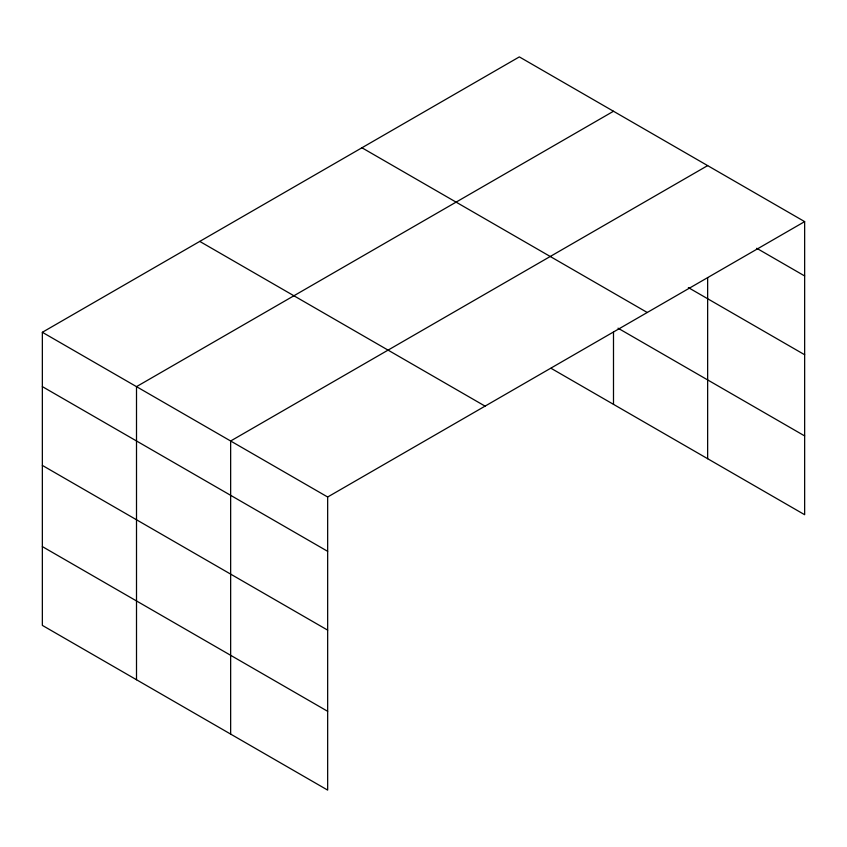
<?xml version="1.0" encoding="UTF-8"?>
<svg xmlns="http://www.w3.org/2000/svg" width="847" height="847" viewBox="0 0 847 847"><rect width="100%" height="100%" fill="white"/><g stroke="black" fill="none" stroke-linecap="round" stroke-linejoin="round"><path stroke-width="1.27" d="M804.65 221.618L519.338 56.897L42.35 332.289L42.35 625.382L327.662 790.103L327.662 497.009L804.65 221.618L804.65 514.711L551.101 368.329M707.647 277.731L707.647 458.714M613.493 111.253L136.505 386.645L136.505 679.739M707.647 165.61L230.649 441.001L230.649 734.095M756.72 248.277L804.65 275.953M688.357 287.599L804.65 354.745M361.934 147.77L647.246 312.49M618.035 328.181L804.65 435.919M199.754 241.406L485.066 406.126M42.35 332.289L327.662 497.009M42.35 386.613L327.662 551.333M42.35 465.405L327.662 630.136M42.35 546.59L327.662 711.311M613.493 332.13L613.493 404.358"/></g></svg>
